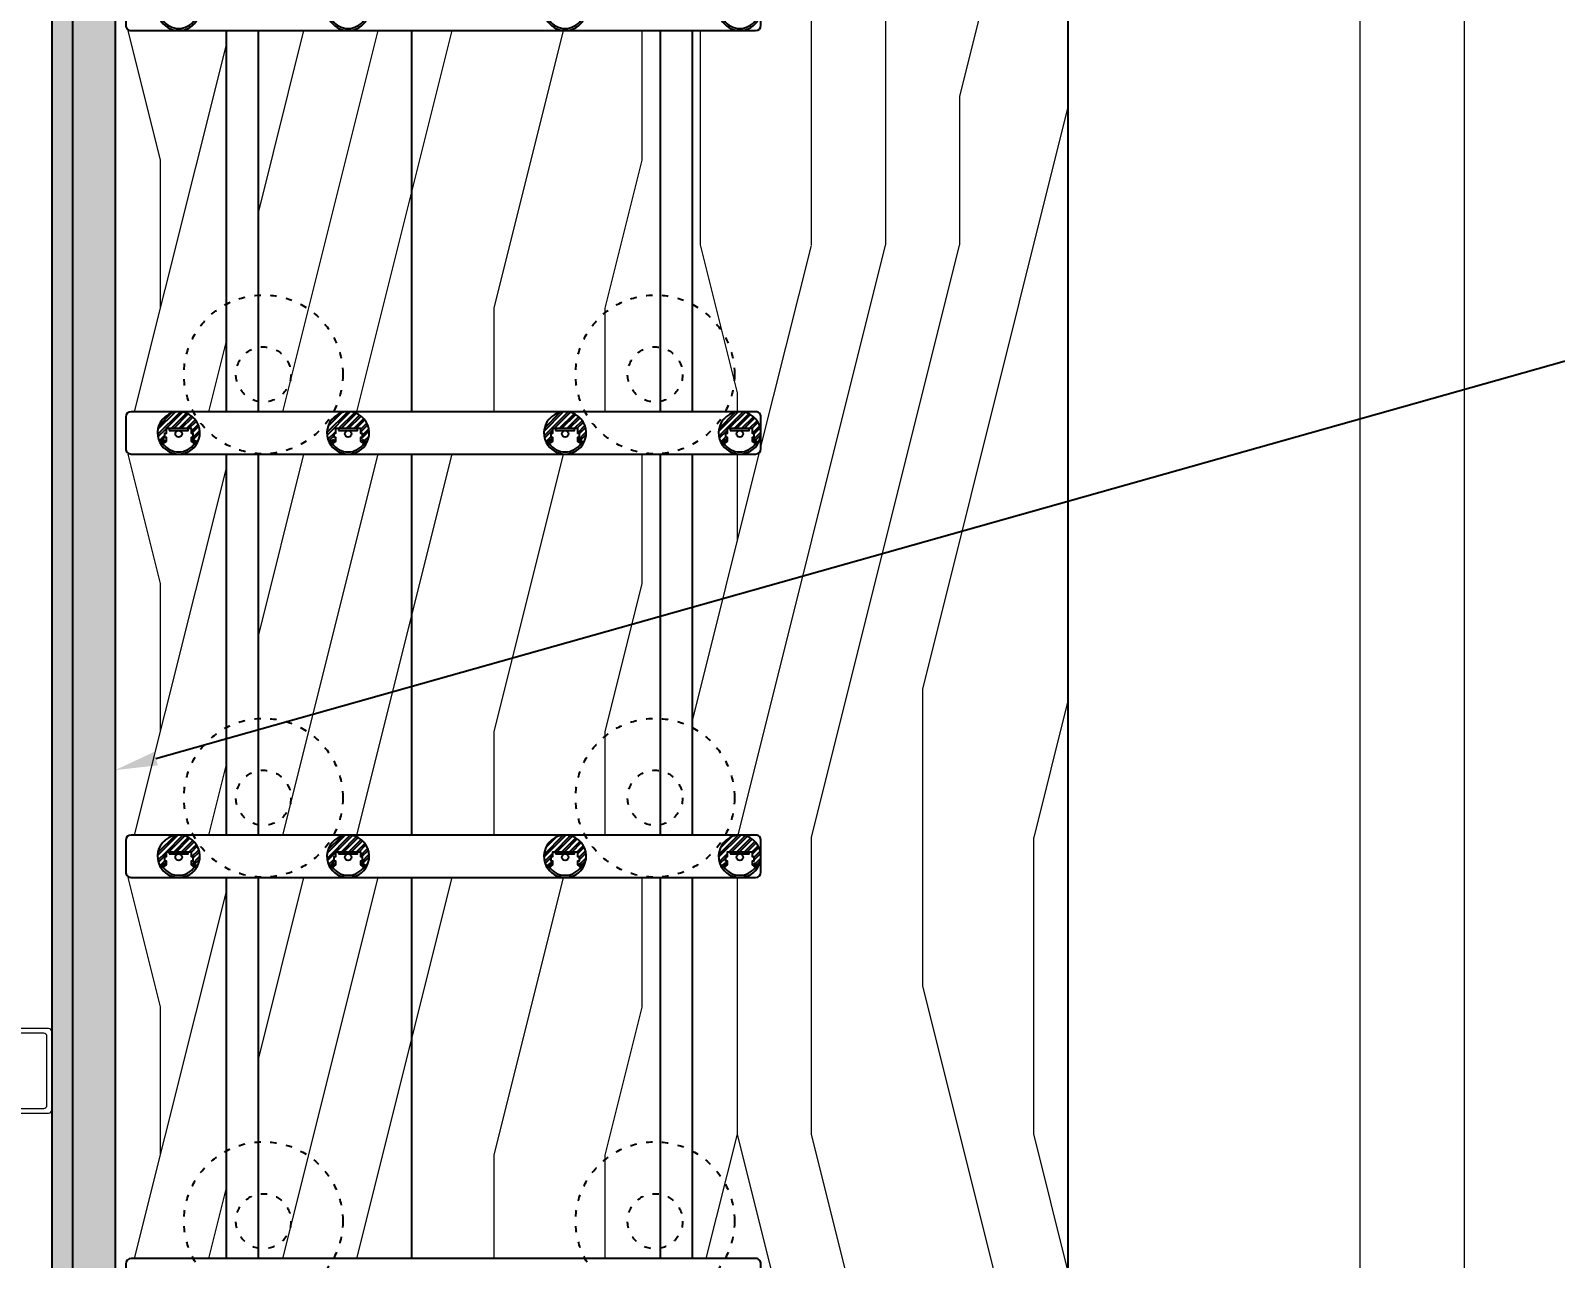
# Model space of a CAD drawing. Header units: millimetres. Extents: x 64682 to 95728, y -1640 to 17847.
# Drawn here: x 80279 to 80999, y 1941 to 2521 of the extents above; entities that cross this region are included whole.
import ezdxf
from ezdxf import colors
from ezdxf.entities.mleader import LeaderData, LeaderLine
from ezdxf.enums import TextEntityAlignment as Align
from ezdxf.math import Vec2, Vec3

# ---------------------------------------------------------------- set-up
doc = ezdxf.new("R2010")
doc.units = ezdxf.units.MM
doc.linetypes.add('ACAD_ISO03W100', pattern=[30, 12, -18])
doc.layers.get('Defpoints').update_dxf_attribs({"color": 250})
for name, color, linetype, lineweight in [('_ACM-A-ANNO-DIMS', 2, 'Continuous', 13), ('_ACM-A-ANNO-DIMS @ 10', 2, 'Continuous', 13), ('_ACM-A-DETL-PATT', 8, 'Continuous', 0), ('_ACM-A-ELVE-HACH', 251, 'Continuous', 9)]:
    doc.layers.add(name, color=color, linetype=linetype, lineweight=lineweight)
for name, color, linetype in [('I-DETL-LW01', 1, 'Continuous'), ('I-DETL-LW02', 2, 'Continuous'), ('I-DETL-LW251', 251, 'Continuous'), ('PE-尺寸标注', 44, 'Continuous'), ('WALL TYPE$0$G-ANNO-NOTE-CH', 7, 'Continuous'), ('YLD-平固定家具', 7, 'Continuous')]:
    doc.layers.add(name, color=color, linetype=linetype)
doc.styles.add('Arial', font='ARIALUNI.ttf')
doc.styles.add('WALL TYPE$0$Aecom Chinese', font='Microsoft YaHei.ttf')
doc.dimstyles.new('Aec-Arch-M-注释性', dxfattribs={"dimscale": 2, "dimtxt": 2.5, "dimasz": 2, "dimexe": 2, "dimexo": 2, "dimgap": 0.8, "dimtad": 1, "dimdec": 0, "dimrnd": 5, "dimzin": 3, "dimdsep": 46, "dimtxsty": 'Arial', "dimblk": 'WALL TYPE$0$_ArchTick', "dimcen": 2.5, "dimdle": 2, "dimclrd": 256, "dimclrt": 256, "dimazin": 2, "dimtfac": 0.75, "dimtdec": 0, "dimtix": 1, "dimtmove": 2, "dimatfit": 2, "dimfxl": 5, "dimfxlon": 1, "dimtolj": 1, "dimtzin": 0, "dimlwd": -1, "dimarcsym": 0})

# ---------------------------------------------------------------- blocks, each defined once
blk = doc.blocks.new('K_20')
at = {"layer": '_ACM-A-DETL-PATT'}
for points in [[(-18.5, -20), (18.5, -20, 0.414214), (20, -18.5), (20, -1.5, 0.414214), (18.5, 0), (-18.5, 0, 0.414214), (-20, -1.5), (-20, -18.5, 0.414214)], [(-16.25, -17.75), (16.25, -17.75, 0.414214), (17.75, -16.25), (17.75, -3.75, 0.414214), (16.25, -2.25), (-16.25, -2.25, 0.414214), (-17.75, -3.75), (-17.75, -16.25, 0.414214)]]:
    blk.add_lwpolyline(points, format="xyb", close=True, dxfattribs=at)
blk = doc.blocks.new('K_34')
at = {"color": 8, "linetype": 'ACAD_ISO03W100', "lineweight": -2, "ltscale": 0.25}
for radius in [37.5, 13]:
    blk.add_circle((0, 0), radius, dxfattribs=at)
blk = doc.blocks.new('WALL TYPE$0$_ArchTick')
at = {"color": 0, "linetype": 'ByBlock', "const_width": 0.15}
blk.add_lwpolyline([(-0.5, -0.5), (0.5, 0.5)], dxfattribs=at)
blk = doc.blocks.new('*D199')
at = {"layer": '_ACM-A-ANNO-DIMS', "transparency": 16777216}
blk.add_line((80906.36, 4365.37), (80906.36, 1510.73), dxfattribs=at)
at = {"layer": '_ACM-A-ANNO-DIMS', "color": 0, "lineweight": -2, "transparency": 16777216}
for p, q in [((80856.36, 4345.37), (80926.36, 4345.37)), ((80856.36, 1530.73), (80926.36, 1530.73))]:
    blk.add_line(p, q, dxfattribs=at)
at = {"layer": 'Defpoints', "color": 0, "transparency": 16777216}
for p in [(80785.68, 4345.37), (80785.68, 1530.73), (80906.36, 1530.73)]:
    blk.add_point(p, dxfattribs=at)
at = {"layer": '_ACM-A-ANNO-DIMS', "transparency": 16777216, "xscale": 20, "yscale": 20, "zscale": 20}
for p, rotation in [((80906.36, 4345.37), 90), ((80906.36, 1530.73), 270)]:
    blk.add_blockref('WALL TYPE$0$_ArchTick', p, dxfattribs=dict(at, rotation=rotation))
at = {"layer": '_ACM-A-ANNO-DIMS', "transparency": 16777216, "insert": (80885.59, 2938.05), "char_height": 25, "attachment_point": 5, "rotation": 90, "style": 'Arial'}
blk.add_mtext('\\A1;2815', dxfattribs=at)
blk = doc.blocks.new('*D203')
at = {"layer": '_ACM-A-ANNO-DIMS', "transparency": 16777216}
blk.add_line((80955.65, 4990.73), (80955.65, 1250.73), dxfattribs=at)
at = {"layer": '_ACM-A-ANNO-DIMS', "color": 0, "lineweight": -2, "transparency": 16777216}
for p, q in [((80905.65, 4970.73), (80975.65, 4970.73)), ((80905.65, 1270.73), (80975.65, 1270.73))]:
    blk.add_line(p, q, dxfattribs=at)
at = {"layer": 'Defpoints', "color": 0, "transparency": 16777216}
for p in [(80775.68, 4970.73), (80775.68, 1270.73), (80955.65, 1270.73)]:
    blk.add_point(p, dxfattribs=at)
at = {"layer": '_ACM-A-ANNO-DIMS', "transparency": 16777216, "xscale": 20, "yscale": 20, "zscale": 20}
for p, rotation in [((80955.65, 4970.73), 90), ((80955.65, 1270.73), 270)]:
    blk.add_blockref('WALL TYPE$0$_ArchTick', p, dxfattribs=dict(at, rotation=rotation))
at = {"layer": '_ACM-A-ANNO-DIMS', "transparency": 16777216, "insert": (80934.88, 3120.73), "char_height": 25, "attachment_point": 5, "rotation": 90, "style": 'Arial'}
blk.add_mtext('\\A1;3700', dxfattribs=at)
blk = doc.blocks.new('WHA12202707')
at = {"transparency": 16777216}
for p, q in [((2.381, 2.381), (0, 0)), ((11.906, 2.381), (2.381, 2.381)), ((11.906, 2.381), (14.287, 0)), ((2.381, -2.381), (0, 0)), ((11.906, -2.381), (14.287, 0)), ((2.381, -2.381), (11.906, -2.381))]:
    blk.add_line(p, q, dxfattribs=at)
at = {"transparency": 16777216, "style": 'WALL TYPE$0$Aecom Chinese'}
blk.add_attdef('英文2', (0.492, -14.583), '', height=2.5, dxfattribs=at)
at = {"layer": 'WALL TYPE$0$G-ANNO-NOTE-CH', "transparency": 16777216, "style": 'WALL TYPE$0$Aecom Chinese'}
blk.add_attdef('编号', text='', height=2.5, dxfattribs=at).set_placement((7.101, 0), align=Align.MIDDLE)
for tag, p in [('中文', (0.538, -5.179)), ('英文', (0.492, -9.507))]:
    blk.add_attdef(tag, text='', height=2.5, dxfattribs=at).set_placement(p, align=Align.MIDDLE_LEFT)
blk = doc.blocks.new('K_1222101799')
at = {"color": 8}
for points in [[(-7.5, -2054.64), (-7.5, -1874.64)], [(7.5, -1874.64), (7.5, -2054.64)], [(-7.5, -2254.64), (-7.5, -2074.64)], [(7.5, -2074.64), (7.5, -2254.64)], [(-7.5, -2454.64), (-7.5, -2274.64)], [(7.5, -2274.64), (7.5, -2454.64)]]:
    blk.add_lwpolyline(points, dxfattribs=at)
blk = doc.blocks.new('YLD.Studio-lighting-17')
at = {"layer": 'PE-尺寸标注'}
h = blk.add_hatch(dxfattribs=at)
h.set_pattern_fill('ANSI32', color=250, scale=0.26672, angle=-180)
h.set_pattern_definition([(225, (10, 4.6173), (1.7964, -1.7964), []), (225, (8.8024, 4.6173), (1.7964, -1.7964), [])])
h.paths.add_polyline_path([(8.87, 4.62), (7.2, 3.47, -1.107905), (6.91, 4), (7.75, 4.58, 0.055338), (7.8, 4.62), (6.73, 4.62), (6, 4.12), (6, 2.11), (6.79, 2.11), (6.79, 0.31), (6, 0.31), (6, -2), (-6, -2), (-6, 0.31), (-6.79, 0.31), (-6.79, 2.11), (-6, 2.11), (-6, 4.12), (-6.73, 4.62), (-7.8, 4.62, 0.055338), (-7.75, 4.58), (-6.91, 4, -1.107905), (-7.2, 3.47), (-8.87, 4.62, 1.647901)])
at = {"layer": 'I-DETL-LW01'}
for points in [[(-8.87, 4.62), (-7.2, 3.47, 1.107905), (-6.91, 4), (-7.75, 4.58, -1.108867), (-7.42, 5.09, 1.108867)], [(7.42, 5.09, -1.108867), (7.75, 4.58), (6.91, 4, 1.107905), (7.2, 3.47), (8.87, 4.62)]]:
    blk.add_lwpolyline(points, format="xyb", dxfattribs=at)
blk.add_lwpolyline([(4.48, -1.13), (-4.48, -1.13), (-4.48, -2), (4.48, -2)], close=True, dxfattribs=at)
blk.add_circle((0, 0.43), 1.56, dxfattribs=at)
for radius, start, end in [(10, 27.49852, 152.50148), (9, 34.4681, 145.5319)]:
    blk.add_arc((0, 0), radius, start, end, dxfattribs=at)
at = {"layer": 'I-DETL-LW02'}
blk.add_lwpolyline([(-7.42, 5.09), (-6, 4.12), (-6, 2.11), (-6.79, 2.11), (-6.79, 0.31), (-6, 0.31), (-6, -2), (6, -2), (6, 0.31), (6.79, 0.31), (6.79, 2.11), (6, 2.11), (6, 4.12), (7.42, 5.09)], dxfattribs=at)
blk.add_arc((0, 0), 10, 152.50148, 27.49852, dxfattribs=at)
at = {"layer": 'YLD-平固定家具', "color": 250}
blk.add_point((-7.66, 4.53), dxfattribs=at)
blk = doc.blocks.new('K_1222102499')
at = {"layer": 'YLD-平固定家具', "rotation": 180}
for p in [(0, -1610), (0, -1810), (0, -2010)]:
    blk.add_blockref('YLD.Studio-lighting-17', p, dxfattribs=at)
blk = doc.blocks.new('K_1222102699')
at = {"layer": 'I-DETL-LW02'}
blk.add_lwpolyline([(-147.5, 0, 0.414211), (-150, -2.5), (-150, -17.5, 0.414216), (-147.5, -20), (147.5, -20, 0.414211), (150, -17.5), (150, -2.5, 0.414216), (147.5, 0)], format="xyb", close=True, dxfattribs=at)

msp = doc.modelspace()

# ---------------------------------------------------------------- hatches: boundary and pattern name
at = {"layer": '_ACM-A-ELVE-HACH'}
h = msp.add_hatch(dxfattribs=at)
h.set_pattern_fill('木纹', color=251, scale=34.3137, angle=90, pattern_type=2)
h.set_pattern_definition([(90, (-5120.4, -18230.85), (-699.9995, 4e-14), [140, -209.9998, 70, -279.9998]), (90, (-5137.9, -17740.85), (-699.9995, 4e-14), [140, -559.9996]), (90, (-5172.9, -17810.85), (-699.9995, 4e-14), [70, -629.9995]), (90, (-5190.4, -18195.85), (-699.9995, 4e-14), [35, -489.9996, 35, -140]), (90, (-5225.4, -17950.85), (-699.9995, 4e-14), [140, -209.9998, 35, -314.9998]), (90, (-5242.9, -18125.85), (-699.9995, 4e-14), [105, -594.9996]), (90, (-5260.4, -17950.85), (-699.9995, 4e-14), [210, -489.9996]), (90, (-5277.9, -18160.85), (-699.9995, 4e-14), [140, -559.9996]), (90, (-5295.4, -17880.85), (-699.9995, 4e-14), [350, -350]), (90, (-5330.4, -18090.85), (-699.9995, 4e-14), [70, -209.9998, 140, -279.9998]), (90, (-5347.9, -17600.85), (-699.9995, 4e-14), [140, -559.9996]), (90, (-5365.4, -17740.85), (-699.9995, 4e-14), [70, -629.9995]), (90, (-5382.9, -17880.85), (-699.9995, 4e-14), [70, -629.9995]), (90, (-5400.4, -18230.85), (-699.9995, 4e-14), [140, -559.9996]), (90, (-5417.9, -17880.85), (-699.9995, 4e-14), [140, -559.9996]), (90, (-5452.9, -17880.85), (-699.9995, 4e-14), [140, -140, 140, -279.9998]), (90, (-5487.9, -18020.85), (-699.9995, 4e-14), [70, -349.9997, 140, -140]), (90, (-5505.4, -17880.85), (-699.9995, 4e-14), [210, -489.9996]), (90, (-5540.4, -17880.85), (-699.9995, 4e-14), [140, -559.9996]), (90, (-5557.9, -18160.85), (-699.9995, 4e-14), [209.9998, -279.9998, 70, -140]), (90, (-5592.9, -18160.85), (-699.9995, 4e-14), [350, -350]), (90, (-5610.4, -17740.85), (-699.9995, 4e-14), [70, -629.9995]), (90, (-5627.9, -17950.85), (-699.9995, 4e-14), [140, -559.9996]), (90, (-5645.4, -18090.85), (-699.9995, 4e-14), [70, -279.9998, 70, -279.9998]), (90, (-5662.9, -18160.85), (-699.9995, 4e-14), [70, -209.9998, 140, -279.9998]), (90, (-5680.4, -18020.85), (-699.9995, 4e-14), [70, -349.9997, 70, -209.9998]), (90, (-5697.9, -17880.85), (-699.9995, 4e-14), [210, -489.9996]), (90, (-5732.9, -18160.85), (-699.9995, 4e-14), [140, -559.9996]), (90, (-5750.4, -17810.85), (-699.9995, 4e-14), [70, -629.9995]), (90, (-5767.9, -17670.85), (-699.9995, 4e-14), [70, -629.9995]), (104.03624, (-5172.92, -17740.85), (-2e-06, 699.99948), [72.1, -2814.0717]), (104.03624, (-5330.42, -17670.85), (-2e-06, 699.99948), [72.1, -2814.0717]), (104.03624, (-5750.42, -17740.85), (-2e-06, 699.99948), [72.1, -2814.0717]), (104.03624, (-5487.92, -17950.85), (-2e-06, 699.99948), [72.1, -2814.0717]), (104.03624, (-5592.92, -17810.85), (-2e-06, 699.99948), [72.1, -2814.0717]), (104.03624, (-5540.42, -17740.85), (-2e-06, 699.99948), [72.1, -2814.0717]), (104.03624, (-5662.92, -18090.85), (-2e-06, 699.99948), [72.1, -2814.0717]), (104.03624, (-5627.92, -17810.85), (-2e-06, 699.99948), [72.1, -2814.0717]), (104.03624, (-5365.42, -17670.85), (-2e-06, 699.99948), [144.2, -2741.972]), (104.03624, (-5417.92, -17740.85), (-2e-06, 699.99948), [144.2, -2741.972]), (104.03624, (-5452.92, -17740.85), (-2e-06, 699.99948), [144.2, -2741.972]), (255.96376, (-5225.42, -17950.85), (0.00013, -699.9996), [72.1, -144.2, 72.1, -2597.7718]), (255.96376, (-5330.42, -18090.85), (-3e-08, -699.99948), [72.1, -2814.0717]), (255.96376, (-5645.42, -18090.85), (-3e-08, -699.99948), [144.2, -2741.972]), (284.03624, (-5137.92, -17740.85), (2e-06, -699.99948), [72.1, -2814.0717]), (75.96376, (-5137.92, -17600.85), (3e-08, 699.99948), [72.1, -2814.0717]), (75.96376, (-5382.92, -17810.85), (3e-08, 699.99948), [72.1, -2814.0717]), (75.96376, (-5505.42, -17670.85), (3e-08, 699.99948), [72.1, -2814.0717]), (75.96376, (-5557.92, -17950.85), (3e-08, 699.99948), [72.1, -2814.0717]), (75.96376, (-5645.42, -18020.85), (3e-08, 699.99948), [72.1, -2814.0717]), (75.96376, (-5680.42, -17950.85), (3e-08, 699.99948), [72.1, -2814.0717]), (75.96376, (-5557.92, -17950.85), (3e-08, 699.99948), [72.1, -2814.0717]), (75.96376, (-5662.92, -17740.85), (3e-08, 699.99948), [288.4, -2597.772]), (75.96376, (-5190.42, -18160.85), (3e-08, 699.99948), [288.4, -2597.772]), (75.96376, (-5242.92, -18090.85), (3e-08, 699.99948), [288.4, -2597.772]), (75.96376, (-5277.92, -18020.85), (-0.00013, 699.9996), [72.1, -144.2, 144.2, -2525.672]), (75.96376, (-5330.42, -18020.85), (-0.00013, 699.9996), [144.2, -144.2, 144.2, -2453.572]), (75.96376, (-5400.42, -18090.85), (3e-08, 699.99948), [288.4, -2597.772]), (75.96376, (-5452.92, -18160.85), (3e-08, 699.99948), [288.4, -2597.772]), (75.96376, (-5487.92, -18160.85), (3e-08, 699.99948), [288.4, -2597.772]), (75.96376, (-5697.92, -17670.85), (3e-08, 699.99948), [72.1, -2814.0717]), (75.96377, (-5767.92, -17600.85), (-0.00013, 699.99948), [144.2, -2741.972]), (75.96377, (-5732.92, -18020.85), (-0.00013, 699.99948), [144.2, -2741.972]), (75.96376, (-5120.42, -18090.85), (-1e-05, 699.99948), [288.4, -2597.772]), (75.96376, (-5610.42, -17670.85), (-1e-05, 699.99948), [216.3, -2669.872]), (75.96376, (-5557.92, -17600.85), (-1e-05, 699.99948), [432.5997, -2453.572])])
h.paths.add_polyline_path([(80768.57, 4345.37), (80591.07, 4345.37), (80591.07, 3940.73), (80621.07, 3940.73, -0.414216), (80623.57, 3938.23), (80623.57, 3923.23, -0.414211), (80621.07, 3920.73), (80591.07, 3920.73), (80591.07, 3740.73), (80621.07, 3740.73, -0.414216), (80623.57, 3738.23), (80623.57, 3723.23, -0.414211), (80621.07, 3720.73), (80591.07, 3720.73), (80591.07, 3540.73), (80621.07, 3540.73, -0.414216), (80623.57, 3538.23), (80623.57, 3523.23, -0.414211), (80621.07, 3520.73), (80591.07, 3520.73), (80591.07, 3340.73), (80621.07, 3340.73, -0.414216), (80623.57, 3338.23), (80623.57, 3323.23, -0.414211), (80621.07, 3320.73), (80591.07, 3320.73), (80591.07, 3140.73), (80621.07, 3140.73, -0.414216), (80623.57, 3138.23), (80623.57, 3123.23, -0.414211), (80621.07, 3120.73), (80591.07, 3120.73), (80591.07, 2940.73), (80621.07, 2940.73, -0.414216), (80623.57, 2938.23), (80623.57, 2923.23, -0.414211), (80621.07, 2920.73), (80591.07, 2920.73), (80591.07, 2740.73), (80621.07, 2740.73, -0.414216), (80623.57, 2738.23), (80623.57, 2723.23, -0.414211), (80621.07, 2720.73), (80591.07, 2720.73), (80591.07, 2540.73), (80621.07, 2540.73, -0.414216), (80623.57, 2538.23), (80623.57, 2523.23, -0.414211), (80621.07, 2520.73), (80591.07, 2520.73), (80591.07, 2340.73), (80621.07, 2340.73, -0.414216), (80623.57, 2338.23), (80623.57, 2323.23, -0.414211), (80621.07, 2320.73), (80591.07, 2320.73), (80591.07, 2140.73), (80621.07, 2140.73, -0.414216), (80623.57, 2138.23), (80623.57, 2123.23, -0.414211), (80621.07, 2120.73), (80591.07, 2120.73), (80591.07, 1940.73), (80621.07, 1940.73, -0.414216), (80623.57, 1938.23), (80623.57, 1923.23, -0.414211), (80621.07, 1920.73), (80591.07, 1920.73), (80591.07, 1740.73), (80621.07, 1740.73, -0.414216), (80623.57, 1738.23), (80623.57, 1723.23, -0.414211), (80621.07, 1720.73), (80591.07, 1720.73), (80591.07, 1530.73), (80768.57, 1530.73)])
h.paths.add_polyline_path([(80605.14, 4125.35, 1.716811), (80606.15, 4125.63, 0.526481), (80620.99, 4125.63), (80621.81, 4125.07, -0.537325)], flags=16)
h.paths.add_polyline_path([(80620.47, 4126.72, -1.107904), (80620.77, 4127.26, -0.251043), (80621.18, 4126.15), (80621.31, 4126.15)], flags=16)
h.paths.add_polyline_path([(80612.01, 4130.29, -0.414214), (80613.57, 4131.85), (80609.09, 4131.85), (80609.09, 4132.73), (80618.05, 4132.73), (80618.05, 4131.85), (80613.57, 4131.85, -2.414214)], flags=16)
h = msp.add_hatch(dxfattribs=at)
h.set_pattern_fill('木纹', color=251, scale=34.3137, angle=90, pattern_type=2)
h.set_pattern_definition([(90, (-5392.9, -17420.85), (-699.9995, 4e-14), [140, -209.9998, 70, -279.9998]), (90, (-5410.4, -16930.85), (-699.9995, 4e-14), [140, -559.9996]), (90, (-5445.4, -17000.85), (-699.9995, 4e-14), [70, -629.9995]), (90, (-5462.9, -17385.85), (-699.9995, 4e-14), [35, -489.9996, 35, -140]), (90, (-5497.9, -17140.85), (-699.9995, 4e-14), [140, -209.9998, 35, -314.9998]), (90, (-5515.4, -17315.85), (-699.9995, 4e-14), [105, -594.9996]), (90, (-5532.9, -17140.85), (-699.9995, 4e-14), [210, -489.9996]), (90, (-5550.4, -17350.85), (-699.9995, 4e-14), [140, -559.9996]), (90, (-5567.9, -17070.85), (-699.9995, 4e-14), [350, -350]), (90, (-5602.9, -17280.85), (-699.9995, 4e-14), [70, -209.9998, 140, -279.9998]), (90, (-5620.4, -16790.85), (-699.9995, 4e-14), [140, -559.9996]), (90, (-5637.9, -16930.85), (-699.9995, 4e-14), [70, -629.9995]), (90, (-5655.4, -17070.85), (-699.9995, 4e-14), [70, -629.9995]), (90, (-5672.9, -17420.85), (-699.9995, 4e-14), [140, -559.9996]), (90, (-5690.4, -17070.85), (-699.9995, 4e-14), [140, -559.9996]), (90, (-5725.4, -17070.85), (-699.9995, 4e-14), [140, -140, 140, -279.9998]), (90, (-5760.4, -17210.85), (-699.9995, 4e-14), [70, -349.9997, 140, -140]), (90, (-5777.9, -17070.85), (-699.9995, 4e-14), [210, -489.9996]), (90, (-5812.9, -17070.85), (-699.9995, 4e-14), [140, -559.9996]), (90, (-5830.4, -17350.85), (-699.9995, 4e-14), [209.9998, -279.9998, 70, -140]), (90, (-5865.4, -17350.85), (-699.9995, 4e-14), [350, -350]), (90, (-5882.9, -16930.85), (-699.9995, 4e-14), [70, -629.9995]), (90, (-5900.4, -17140.85), (-699.9995, 4e-14), [140, -559.9996]), (90, (-5917.9, -17280.85), (-699.9995, 4e-14), [70, -279.9998, 70, -279.9998]), (90, (-5935.4, -17350.85), (-699.9995, 4e-14), [70, -209.9998, 140, -279.9998]), (90, (-5952.9, -17210.85), (-699.9995, 4e-14), [70, -349.9997, 70, -209.9998]), (90, (-5970.4, -17070.85), (-699.9995, 4e-14), [210, -489.9996]), (90, (-6005.4, -17350.85), (-699.9995, 4e-14), [140, -559.9996]), (90, (-6022.9, -17000.85), (-699.9995, 4e-14), [70, -629.9995]), (90, (-6040.4, -16860.85), (-699.9995, 4e-14), [70, -629.9995]), (104.03624, (-5445.42, -16930.85), (-2e-06, 699.99948), [72.1, -2814.0717]), (104.03624, (-5602.92, -16860.85), (-2e-06, 699.99948), [72.1, -2814.0717]), (104.03624, (-6022.92, -16930.85), (-2e-06, 699.99948), [72.1, -2814.0717]), (104.03624, (-5760.42, -17140.85), (-2e-06, 699.99948), [72.1, -2814.0717]), (104.03624, (-5865.42, -17000.85), (-2e-06, 699.99948), [72.1, -2814.0717]), (104.03624, (-5812.92, -16930.85), (-2e-06, 699.99948), [72.1, -2814.0717]), (104.03624, (-5935.42, -17280.85), (-2e-06, 699.99948), [72.1, -2814.0717]), (104.03624, (-5900.42, -17000.85), (-2e-06, 699.99948), [72.1, -2814.0717]), (104.03624, (-5637.92, -16860.85), (-2e-06, 699.99948), [144.2, -2741.972]), (104.03624, (-5690.42, -16930.85), (-2e-06, 699.99948), [144.2, -2741.972]), (104.03624, (-5725.42, -16930.85), (-2e-06, 699.99948), [144.2, -2741.972]), (255.96376, (-5497.92, -17140.85), (0.00013, -699.9996), [72.1, -144.2, 72.1, -2597.7718]), (255.96376, (-5602.92, -17280.85), (-3e-08, -699.99948), [72.1, -2814.0717]), (255.96376, (-5917.92, -17280.85), (-3e-08, -699.99948), [144.2, -2741.972]), (284.03624, (-5410.42, -16930.85), (2e-06, -699.99948), [72.1, -2814.0717]), (75.96376, (-5410.42, -16790.85), (3e-08, 699.99948), [72.1, -2814.0717]), (75.96376, (-5655.42, -17000.85), (3e-08, 699.99948), [72.1, -2814.0717]), (75.96376, (-5777.92, -16860.85), (3e-08, 699.99948), [72.1, -2814.0717]), (75.96376, (-5830.42, -17140.85), (3e-08, 699.99948), [72.1, -2814.0717]), (75.96376, (-5917.92, -17210.85), (3e-08, 699.99948), [72.1, -2814.0717]), (75.96376, (-5952.92, -17140.85), (3e-08, 699.99948), [72.1, -2814.0717]), (75.96376, (-5830.42, -17140.85), (3e-08, 699.99948), [72.1, -2814.0717]), (75.96376, (-5935.42, -16930.85), (3e-08, 699.99948), [288.4, -2597.772]), (75.96376, (-5462.92, -17350.85), (3e-08, 699.99948), [288.4, -2597.772]), (75.96376, (-5515.42, -17280.85), (3e-08, 699.99948), [288.4, -2597.772]), (75.96376, (-5550.42, -17210.85), (-0.00013, 699.9996), [72.1, -144.2, 144.2, -2525.672]), (75.96376, (-5602.92, -17210.85), (-0.00013, 699.9996), [144.2, -144.2, 144.2, -2453.572]), (75.96376, (-5672.92, -17280.85), (3e-08, 699.99948), [288.4, -2597.772]), (75.96376, (-5725.42, -17350.85), (3e-08, 699.99948), [288.4, -2597.772]), (75.96376, (-5760.42, -17350.85), (3e-08, 699.99948), [288.4, -2597.772]), (75.96376, (-5970.42, -16860.85), (3e-08, 699.99948), [72.1, -2814.0717]), (75.96377, (-6040.42, -16790.85), (-0.00013, 699.99948), [144.2, -2741.972]), (75.96377, (-6005.42, -17210.85), (-0.00013, 699.99948), [144.2, -2741.972]), (75.96376, (-5392.92, -17280.85), (-1e-05, 699.99948), [288.4, -2597.772]), (75.96376, (-5882.92, -16860.85), (-1e-05, 699.99948), [216.3, -2669.872]), (75.96376, (-5830.42, -16790.85), (-1e-05, 699.99948), [432.5997, -2453.572])])
h.paths.add_polyline_path([(80576.07, 2520.73), (80386.07, 2520.73), (80386.07, 2340.73), (80576.07, 2340.73)])
h.paths.add_polyline_path([(80371.07, 2520.73), (80326.07, 2520.73), (80318.57, 2520.73), (80318.57, 2340.73), (80371.07, 2340.73)])
h = msp.add_hatch(dxfattribs=at)
h.set_pattern_fill('木纹', color=251, scale=34.3137, angle=90, pattern_type=2)
h.set_pattern_definition([(90, (-5392.9, -17620.85), (-699.9995, 4e-14), [140, -209.9998, 70, -279.9998]), (90, (-5410.4, -17130.85), (-699.9995, 4e-14), [140, -559.9996]), (90, (-5445.4, -17200.85), (-699.9995, 4e-14), [70, -629.9995]), (90, (-5462.9, -17585.85), (-699.9995, 4e-14), [35, -489.9996, 35, -140]), (90, (-5497.9, -17340.85), (-699.9995, 4e-14), [140, -209.9998, 35, -314.9998]), (90, (-5515.4, -17515.85), (-699.9995, 4e-14), [105, -594.9996]), (90, (-5532.9, -17340.85), (-699.9995, 4e-14), [210, -489.9996]), (90, (-5550.4, -17550.85), (-699.9995, 4e-14), [140, -559.9996]), (90, (-5567.9, -17270.85), (-699.9995, 4e-14), [350, -350]), (90, (-5602.9, -17480.85), (-699.9995, 4e-14), [70, -209.9998, 140, -279.9998]), (90, (-5620.4, -16990.85), (-699.9995, 4e-14), [140, -559.9996]), (90, (-5637.9, -17130.85), (-699.9995, 4e-14), [70, -629.9995]), (90, (-5655.4, -17270.85), (-699.9995, 4e-14), [70, -629.9995]), (90, (-5672.9, -17620.85), (-699.9995, 4e-14), [140, -559.9996]), (90, (-5690.4, -17270.85), (-699.9995, 4e-14), [140, -559.9996]), (90, (-5725.4, -17270.85), (-699.9995, 4e-14), [140, -140, 140, -279.9998]), (90, (-5760.4, -17410.85), (-699.9995, 4e-14), [70, -349.9997, 140, -140]), (90, (-5777.9, -17270.85), (-699.9995, 4e-14), [210, -489.9996]), (90, (-5812.9, -17270.85), (-699.9995, 4e-14), [140, -559.9996]), (90, (-5830.4, -17550.85), (-699.9995, 4e-14), [209.9998, -279.9998, 70, -140]), (90, (-5865.4, -17550.85), (-699.9995, 4e-14), [350, -350]), (90, (-5882.9, -17130.85), (-699.9995, 4e-14), [70, -629.9995]), (90, (-5900.4, -17340.85), (-699.9995, 4e-14), [140, -559.9996]), (90, (-5917.9, -17480.85), (-699.9995, 4e-14), [70, -279.9998, 70, -279.9998]), (90, (-5935.4, -17550.85), (-699.9995, 4e-14), [70, -209.9998, 140, -279.9998]), (90, (-5952.9, -17410.85), (-699.9995, 4e-14), [70, -349.9997, 70, -209.9998]), (90, (-5970.4, -17270.85), (-699.9995, 4e-14), [210, -489.9996]), (90, (-6005.4, -17550.85), (-699.9995, 4e-14), [140, -559.9996]), (90, (-6022.9, -17200.85), (-699.9995, 4e-14), [70, -629.9995]), (90, (-6040.4, -17060.85), (-699.9995, 4e-14), [70, -629.9995]), (104.03624, (-5445.42, -17130.85), (-2e-06, 699.99948), [72.1, -2814.0717]), (104.03624, (-5602.92, -17060.85), (-2e-06, 699.99948), [72.1, -2814.0717]), (104.03624, (-6022.92, -17130.85), (-2e-06, 699.99948), [72.1, -2814.0717]), (104.03624, (-5760.42, -17340.85), (-2e-06, 699.99948), [72.1, -2814.0717]), (104.03624, (-5865.42, -17200.85), (-2e-06, 699.99948), [72.1, -2814.0717]), (104.03624, (-5812.92, -17130.85), (-2e-06, 699.99948), [72.1, -2814.0717]), (104.03624, (-5935.42, -17480.85), (-2e-06, 699.99948), [72.1, -2814.0717]), (104.03624, (-5900.42, -17200.85), (-2e-06, 699.99948), [72.1, -2814.0717]), (104.03624, (-5637.92, -17060.85), (-2e-06, 699.99948), [144.2, -2741.972]), (104.03624, (-5690.42, -17130.85), (-2e-06, 699.99948), [144.2, -2741.972]), (104.03624, (-5725.42, -17130.85), (-2e-06, 699.99948), [144.2, -2741.972]), (255.96376, (-5497.92, -17340.85), (0.00013, -699.9996), [72.1, -144.2, 72.1, -2597.7718]), (255.96376, (-5602.92, -17480.85), (-3e-08, -699.99948), [72.1, -2814.0717]), (255.96376, (-5917.92, -17480.85), (-3e-08, -699.99948), [144.2, -2741.972]), (284.03624, (-5410.42, -17130.85), (2e-06, -699.99948), [72.1, -2814.0717]), (75.96376, (-5410.42, -16990.85), (3e-08, 699.99948), [72.1, -2814.0717]), (75.96376, (-5655.42, -17200.85), (3e-08, 699.99948), [72.1, -2814.0717]), (75.96376, (-5777.92, -17060.85), (3e-08, 699.99948), [72.1, -2814.0717]), (75.96376, (-5830.42, -17340.85), (3e-08, 699.99948), [72.1, -2814.0717]), (75.96376, (-5917.92, -17410.85), (3e-08, 699.99948), [72.1, -2814.0717]), (75.96376, (-5952.92, -17340.85), (3e-08, 699.99948), [72.1, -2814.0717]), (75.96376, (-5830.42, -17340.85), (3e-08, 699.99948), [72.1, -2814.0717]), (75.96376, (-5935.42, -17130.85), (3e-08, 699.99948), [288.4, -2597.772]), (75.96376, (-5462.92, -17550.85), (3e-08, 699.99948), [288.4, -2597.772]), (75.96376, (-5515.42, -17480.85), (3e-08, 699.99948), [288.4, -2597.772]), (75.96376, (-5550.42, -17410.85), (-0.00013, 699.9996), [72.1, -144.2, 144.2, -2525.672]), (75.96376, (-5602.92, -17410.85), (-0.00013, 699.9996), [144.2, -144.2, 144.2, -2453.572]), (75.96376, (-5672.92, -17480.85), (3e-08, 699.99948), [288.4, -2597.772]), (75.96376, (-5725.42, -17550.85), (3e-08, 699.99948), [288.4, -2597.772]), (75.96376, (-5760.42, -17550.85), (3e-08, 699.99948), [288.4, -2597.772]), (75.96376, (-5970.42, -17060.85), (3e-08, 699.99948), [72.1, -2814.0717]), (75.96377, (-6040.42, -16990.85), (-0.00013, 699.99948), [144.2, -2741.972]), (75.96377, (-6005.42, -17410.85), (-0.00013, 699.99948), [144.2, -2741.972]), (75.96376, (-5392.92, -17480.85), (-1e-05, 699.99948), [288.4, -2597.772]), (75.96376, (-5882.92, -17060.85), (-1e-05, 699.99948), [216.3, -2669.872]), (75.96376, (-5830.42, -16990.85), (-1e-05, 699.99948), [432.5997, -2453.572])])
h.paths.add_polyline_path([(80576.07, 2320.73), (80386.07, 2320.73), (80386.07, 2140.73), (80576.07, 2140.73)])
h.paths.add_polyline_path([(80371.07, 2320.73), (80326.07, 2320.73), (80318.57, 2320.73), (80318.57, 2140.73), (80371.07, 2140.73)])
h = msp.add_hatch(dxfattribs=at)
h.set_pattern_fill('木纹', color=251, scale=34.3137, angle=90, pattern_type=2)
h.set_pattern_definition([(90, (-5392.9, -17820.85), (-699.9995, 4e-14), [140, -209.9998, 70, -279.9998]), (90, (-5410.4, -17330.85), (-699.9995, 4e-14), [140, -559.9996]), (90, (-5445.4, -17400.85), (-699.9995, 4e-14), [70, -629.9995]), (90, (-5462.9, -17785.85), (-699.9995, 4e-14), [35, -489.9996, 35, -140]), (90, (-5497.9, -17540.85), (-699.9995, 4e-14), [140, -209.9998, 35, -314.9998]), (90, (-5515.4, -17715.85), (-699.9995, 4e-14), [105, -594.9996]), (90, (-5532.9, -17540.85), (-699.9995, 4e-14), [210, -489.9996]), (90, (-5550.4, -17750.85), (-699.9995, 4e-14), [140, -559.9996]), (90, (-5567.9, -17470.85), (-699.9995, 4e-14), [350, -350]), (90, (-5602.9, -17680.85), (-699.9995, 4e-14), [70, -209.9998, 140, -279.9998]), (90, (-5620.4, -17190.85), (-699.9995, 4e-14), [140, -559.9996]), (90, (-5637.9, -17330.85), (-699.9995, 4e-14), [70, -629.9995]), (90, (-5655.4, -17470.85), (-699.9995, 4e-14), [70, -629.9995]), (90, (-5672.9, -17820.85), (-699.9995, 4e-14), [140, -559.9996]), (90, (-5690.4, -17470.85), (-699.9995, 4e-14), [140, -559.9996]), (90, (-5725.4, -17470.85), (-699.9995, 4e-14), [140, -140, 140, -279.9998]), (90, (-5760.4, -17610.85), (-699.9995, 4e-14), [70, -349.9997, 140, -140]), (90, (-5777.9, -17470.85), (-699.9995, 4e-14), [210, -489.9996]), (90, (-5812.9, -17470.85), (-699.9995, 4e-14), [140, -559.9996]), (90, (-5830.4, -17750.85), (-699.9995, 4e-14), [209.9998, -279.9998, 70, -140]), (90, (-5865.4, -17750.85), (-699.9995, 4e-14), [350, -350]), (90, (-5882.9, -17330.85), (-699.9995, 4e-14), [70, -629.9995]), (90, (-5900.4, -17540.85), (-699.9995, 4e-14), [140, -559.9996]), (90, (-5917.9, -17680.85), (-699.9995, 4e-14), [70, -279.9998, 70, -279.9998]), (90, (-5935.4, -17750.85), (-699.9995, 4e-14), [70, -209.9998, 140, -279.9998]), (90, (-5952.9, -17610.85), (-699.9995, 4e-14), [70, -349.9997, 70, -209.9998]), (90, (-5970.4, -17470.85), (-699.9995, 4e-14), [210, -489.9996]), (90, (-6005.4, -17750.85), (-699.9995, 4e-14), [140, -559.9996]), (90, (-6022.9, -17400.85), (-699.9995, 4e-14), [70, -629.9995]), (90, (-6040.4, -17260.85), (-699.9995, 4e-14), [70, -629.9995]), (104.03624, (-5445.42, -17330.85), (-2e-06, 699.99948), [72.1, -2814.0717]), (104.03624, (-5602.92, -17260.85), (-2e-06, 699.99948), [72.1, -2814.0717]), (104.03624, (-6022.92, -17330.85), (-2e-06, 699.99948), [72.1, -2814.0717]), (104.03624, (-5760.42, -17540.85), (-2e-06, 699.99948), [72.1, -2814.0717]), (104.03624, (-5865.42, -17400.85), (-2e-06, 699.99948), [72.1, -2814.0717]), (104.03624, (-5812.92, -17330.85), (-2e-06, 699.99948), [72.1, -2814.0717]), (104.03624, (-5935.42, -17680.85), (-2e-06, 699.99948), [72.1, -2814.0717]), (104.03624, (-5900.42, -17400.85), (-2e-06, 699.99948), [72.1, -2814.0717]), (104.03624, (-5637.92, -17260.85), (-2e-06, 699.99948), [144.2, -2741.972]), (104.03624, (-5690.42, -17330.85), (-2e-06, 699.99948), [144.2, -2741.972]), (104.03624, (-5725.42, -17330.85), (-2e-06, 699.99948), [144.2, -2741.972]), (255.96376, (-5497.92, -17540.85), (0.00013, -699.9996), [72.1, -144.2, 72.1, -2597.7718]), (255.96376, (-5602.92, -17680.85), (-3e-08, -699.99948), [72.1, -2814.0717]), (255.96376, (-5917.92, -17680.85), (-3e-08, -699.99948), [144.2, -2741.972]), (284.03624, (-5410.42, -17330.85), (2e-06, -699.99948), [72.1, -2814.0717]), (75.96376, (-5410.42, -17190.85), (3e-08, 699.99948), [72.1, -2814.0717]), (75.96376, (-5655.42, -17400.85), (3e-08, 699.99948), [72.1, -2814.0717]), (75.96376, (-5777.92, -17260.85), (3e-08, 699.99948), [72.1, -2814.0717]), (75.96376, (-5830.42, -17540.85), (3e-08, 699.99948), [72.1, -2814.0717]), (75.96376, (-5917.92, -17610.85), (3e-08, 699.99948), [72.1, -2814.0717]), (75.96376, (-5952.92, -17540.85), (3e-08, 699.99948), [72.1, -2814.0717]), (75.96376, (-5830.42, -17540.85), (3e-08, 699.99948), [72.1, -2814.0717]), (75.96376, (-5935.42, -17330.85), (3e-08, 699.99948), [288.4, -2597.772]), (75.96376, (-5462.92, -17750.85), (3e-08, 699.99948), [288.4, -2597.772]), (75.96376, (-5515.42, -17680.85), (3e-08, 699.99948), [288.4, -2597.772]), (75.96376, (-5550.42, -17610.85), (-0.00013, 699.9996), [72.1, -144.2, 144.2, -2525.672]), (75.96376, (-5602.92, -17610.85), (-0.00013, 699.9996), [144.2, -144.2, 144.2, -2453.572]), (75.96376, (-5672.92, -17680.85), (3e-08, 699.99948), [288.4, -2597.772]), (75.96376, (-5725.42, -17750.85), (3e-08, 699.99948), [288.4, -2597.772]), (75.96376, (-5760.42, -17750.85), (3e-08, 699.99948), [288.4, -2597.772]), (75.96376, (-5970.42, -17260.85), (3e-08, 699.99948), [72.1, -2814.0717]), (75.96377, (-6040.42, -17190.85), (-0.00013, 699.99948), [144.2, -2741.972]), (75.96377, (-6005.42, -17610.85), (-0.00013, 699.99948), [144.2, -2741.972]), (75.96376, (-5392.92, -17680.85), (-1e-05, 699.99948), [288.4, -2597.772]), (75.96376, (-5882.92, -17260.85), (-1e-05, 699.99948), [216.3, -2669.872]), (75.96376, (-5830.42, -17190.85), (-1e-05, 699.99948), [432.5997, -2453.572])])
h.paths.add_polyline_path([(80576.07, 2120.73), (80386.07, 2120.73), (80386.07, 1940.73), (80576.07, 1940.73)])
h.paths.add_polyline_path([(80371.07, 2120.73), (80326.07, 2120.73), (80318.57, 2120.73), (80318.57, 1940.73), (80371.07, 1940.73)])
at = {"layer": 'I-DETL-LW251'}
h = msp.add_hatch(dxfattribs=at)
h.set_pattern_fill('ANSI38', color=251)
h.set_pattern_definition([(45, (44032.7218, -10572.0227), (-2.24506403, 2.24506403), []), (135, (44032.7218, -10572.0227), (-6.7351921, 2.24506403), [7.9375, -4.7625])])
h.paths.add_polyline_path([(80288.57, 1510.73), (80298.57, 1510.73), (80298.57, 4365.36), (80288.57, 4365.36)])
at = {"layer": 'PE-尺寸标注'}
h = msp.add_hatch(dxfattribs=at)
h.set_pattern_fill('木纹面1', color=251, scale=5, style=0, pattern_type=2)
h.set_pattern_definition([(63.43495, (92738.475, -69158.063), (20, -1e-09), [4.6213684, -17.7393114]), (40.601295, (92725.318, -69140.769), (20, 2e-08), [4.158066, -88.037378]), (40.601295, (92735.318, -69120.769), (20, 2e-08), [4.158066, -88.037378]), (40.601295, (92745.318, -69100.769), (20, -1e-08), [4.158066, -88.037378]), (63.43495, (92728.328, -69160.858), (20, -1e-09), [4.237008, -18.123672]), (50.19443, (92730.223, -69157.068), (20, 8e-10), [2.24049, -75.862006]), (50.19443, (92740.223, -69137.068), (20, 8e-10), [2.24049, -75.862006]), (50.19443, (92750.223, -69117.068), (20, 8e-10), [2.24049, -75.862006]), (21.80141, (92731.657, -69155.347), (20, -3e-08), [2.868712, -50.982936]), (33.690068, (92734.32, -69154.282), (20, -1e-08), [2.521813, -33.5337]), (63.43495, (92736.419, -69152.883), (20, -8e-09), [3.3552885, -19.005391]), (45, (92737.919, -69149.882), (20, -3e-15), [2.717818, -53.850724]), (45, (92747.919, -69129.882), (20, -3e-15), [2.717818, -53.850724]), (21.80141, (92739.841, -69147.96), (20, -3e-08), [2.19237, -51.659278]), (63.43495, (92721.847, -69161.32), (20, -8e-09), [7.1896, -15.17108]), (50.19443, (92725.062, -69154.89), (20, 8e-10), [4.573562, -73.528935]), (50.19443, (92735.062, -69134.89), (20, 8e-10), [4.573562, -73.528935]), (50.19443, (92745.062, -69114.89), (20, 8e-10), [4.573562, -73.528935]), (33.690068, (92727.99, -69151.376), (20, -1e-08), [2.2405595, -33.8149534]), (15.945396, (92729.854, -69150.133), (20, -1.45e-06), [3.5624845, -69.2386145]), (33.690068, (92733.28, -69149.155), (20, -1e-08), [4.0929665, -31.962546]), (50.19443, (92736.685, -69146.884), (20, 8e-10), [5.197338, -72.905159]), (50.19443, (92746.685, -69126.884), (20, 8e-10), [5.197338, -72.905159]), (50.19443, (92756.685, -69106.884), (20, -3e-09), [5.197338, -72.905159]), (21.80141, (92740.012, -69142.8915), (20, -3e-08), [5.7145015, -48.137147]), (50.19443, (92720.542, -69153.93), (20, 8e-10), [5.214067, -72.88843]), (50.19443, (92730.542, -69133.93), (20, 8e-10), [5.214067, -72.88843]), (50.19443, (92740.542, -69113.93), (20, 8e-10), [5.214067, -72.88843]), (33.690068, (92723.88, -69149.924), (20, -1e-08), [4.838075, -31.217438]), (26.565051, (92727.905, -69147.24), (20, 1e-09), [7.98596, -81.456759]), (26.565051, (92737.905, -69127.24), (20, 1e-09), [7.98596, -81.456759]), (40.601295, (92735.048, -69143.669), (20, 2e-08), [4.319301, -87.876143]), (40.601295, (92745.048, -69123.669), (20, 2e-08), [4.319301, -87.876143]), (40.601295, (92755.048, -69103.669), (20, 2e-08), [4.319301, -87.876143]), (33.690068, (92721.877, -69147.146), (20, -1e-08), [2.7357917, -33.319722]), (26.565051, (92724.153, -69145.628), (20, 8e-09), [7.158076, -82.284643]), (26.565051, (92734.153, -69125.628), (20, -8e-08), [7.158076, -82.284643]), (40.601295, (92730.555, -69142.427), (20, 2e-08), [1.700823, -90.494622]), (40.601295, (92740.555, -69122.427), (20, 2e-08), [1.700823, -90.494622]), (40.601295, (92750.555, -69102.427), (20, 2e-08), [1.700823, -90.494622])])
h.paths.add_polyline_path([(80318.57, 4365.36), (80318.57, 1510.73), (80298.57, 1510.73), (80298.57, 4365.36)])

# ---------------------------------------------------------------- linework, layer by layer
at = {"layer": 'I-DETL-LW01'}
msp.add_lwpolyline([(80288.57, 1510.73), (80298.57, 1510.73), (80298.57, 4365.36), (80288.57, 4365.36)], close=True, dxfattribs=at)
at = {"layer": 'I-DETL-LW01', "color": 8}
msp.add_lwpolyline([(80768.57, 4345.37), (80768.57, 1530.73)], dxfattribs=at)
at = {"layer": 'I-DETL-LW01'}
for points in [[(80458.57, 2520.73), (80458.57, 2340.73)], [(80458.57, 2320.73), (80458.57, 2140.73)], [(80458.57, 2120.73), (80458.57, 1940.73)]]:
    msp.add_lwpolyline(points, dxfattribs=at)
at = {"layer": 'I-DETL-LW02'}
msp.add_lwpolyline([(80318.57, 4365.36), (80318.57, 1510.73), (80298.57, 1510.73), (80298.57, 4365.36)], close=True, dxfattribs=at)

# ---------------------------------------------------------------- block references
for name, p in [('K_1222102499', (80348.57, 4140.73)), ('K_1222102499', (80428.57, 4140.73)), ('K_1222102499', (80531.07, 4140.73)), ('K_1222102499', (80613.57, 4140.73)), ('K_1222102699', (80473.57, 2540.73)), ('K_34', (80388.57, 2358.35)), ('K_34', (80573.57, 2358.35)), ('K_1222102699', (80473.57, 2340.73)), ('K_34', (80388.57, 2158.35)), ('K_34', (80573.57, 2158.35)), ('K_1222102699', (80473.57, 2140.73)), ('K_34', (80388.57, 1958.35)), ('K_34', (80573.57, 1958.35)), ('K_1222102699', (80473.57, 1940.73))]:
    msp.add_blockref(name, p)
at = {"rotation": 90.00000000000001}
msp.add_blockref('K_20', (80268.57, 2029.36), dxfattribs=at)
at = {"layer": 'I-DETL-LW02'}
for p in [(80378.57, 4395.36), (80583.57, 4395.36)]:
    msp.add_blockref('K_1222101799', p, dxfattribs=at)

# ---------------------------------------------------------------- dimensions: what is measured, and where the dimension line sits
at = {"layer": '_ACM-A-ANNO-DIMS @ 10'}
for base, p1, p2, picture, middle in [((80955.65, 1270.73), (80775.68, 4970.73), (80775.68, 1270.73), '*D203', (80934.88, 3120.73)), ((80906.36, 1530.73), (80785.68, 4345.37), (80785.68, 1530.73), '*D199', (80885.59, 2938.05))]:
    dim = msp.add_linear_dim(base=base, p1=p1, p2=p2, angle=90, dimstyle='Aec-Arch-M-注释性', override={"dimscale": 10, "dimzin": 8, "dimtix": 1, "dimtofl": 1, "dimtmove": 2, "dimatfit": 2}, dxfattribs=at)
    dim.commit()
    dim.dimension.update_dxf_attribs({"geometry": picture, "text_midpoint": middle})

# ---------------------------------------------------------------- leaders
ml = msp.add_multileader_block('Standard', dxfattribs=at)
ml.set_content('WHA12202707', color=256, scale=10)
ml.set_attribute('编号', 'WD-01', width=0)
ml.set_attribute('中文', '胡桃木饰面', width=0)
ml.set_attribute('英文', 'WOOD VENEER', width=0)
ml.set_attribute('英文2', '', width=0)
ml.set_leader_properties(color=2)
ml.build(insert=Vec2(0, 0))
ml.multileader.update_dxf_attribs({"text_right_attachment_type": 6, "dogleg_length": 0.36, "arrow_head_size": 20, "scale": 10})
ctx = ml.context
ctx.base_point, ctx.scale, ctx.char_height, ctx.arrow_head_size, ctx.landing_gap_size, ctx.plane_origin = Vec3(81094.69, 2377.09), 10, 750, 20, 0.9, Vec3(82884.71, 2659.96)
ctx.right_attachment = 6
notes = []
notes.append((ctx, [(0, (1, 1, 0), (81047.28, 2377.09), (1, 0), 47.4, [(0, [(80318.57, 2171.42)], 0, [])])]))
ctx.block.insert = Vec3(81094.69, 2377.09)
for ctx, leaders in notes:
    for number, flags, end, landing, length, lines in leaders:
        leader = LeaderData()
        leader.index, (leader.has_last_leader_line, leader.has_dogleg_vector, leader.attachment_direction) = number, flags
        leader.last_leader_point, leader.dogleg_vector, leader.dogleg_length = Vec3(end), Vec3(landing), length
        for number, points, colour, breaks in lines:
            line = LeaderLine()
            line.index, line.vertices, line.color, line.breaks = number, Vec3.list(points), colors.encode_raw_color(colour), breaks
            leader.lines.append(line)
        ctx.leaders.append(leader)

doc.saveas('drawing.dxf')
